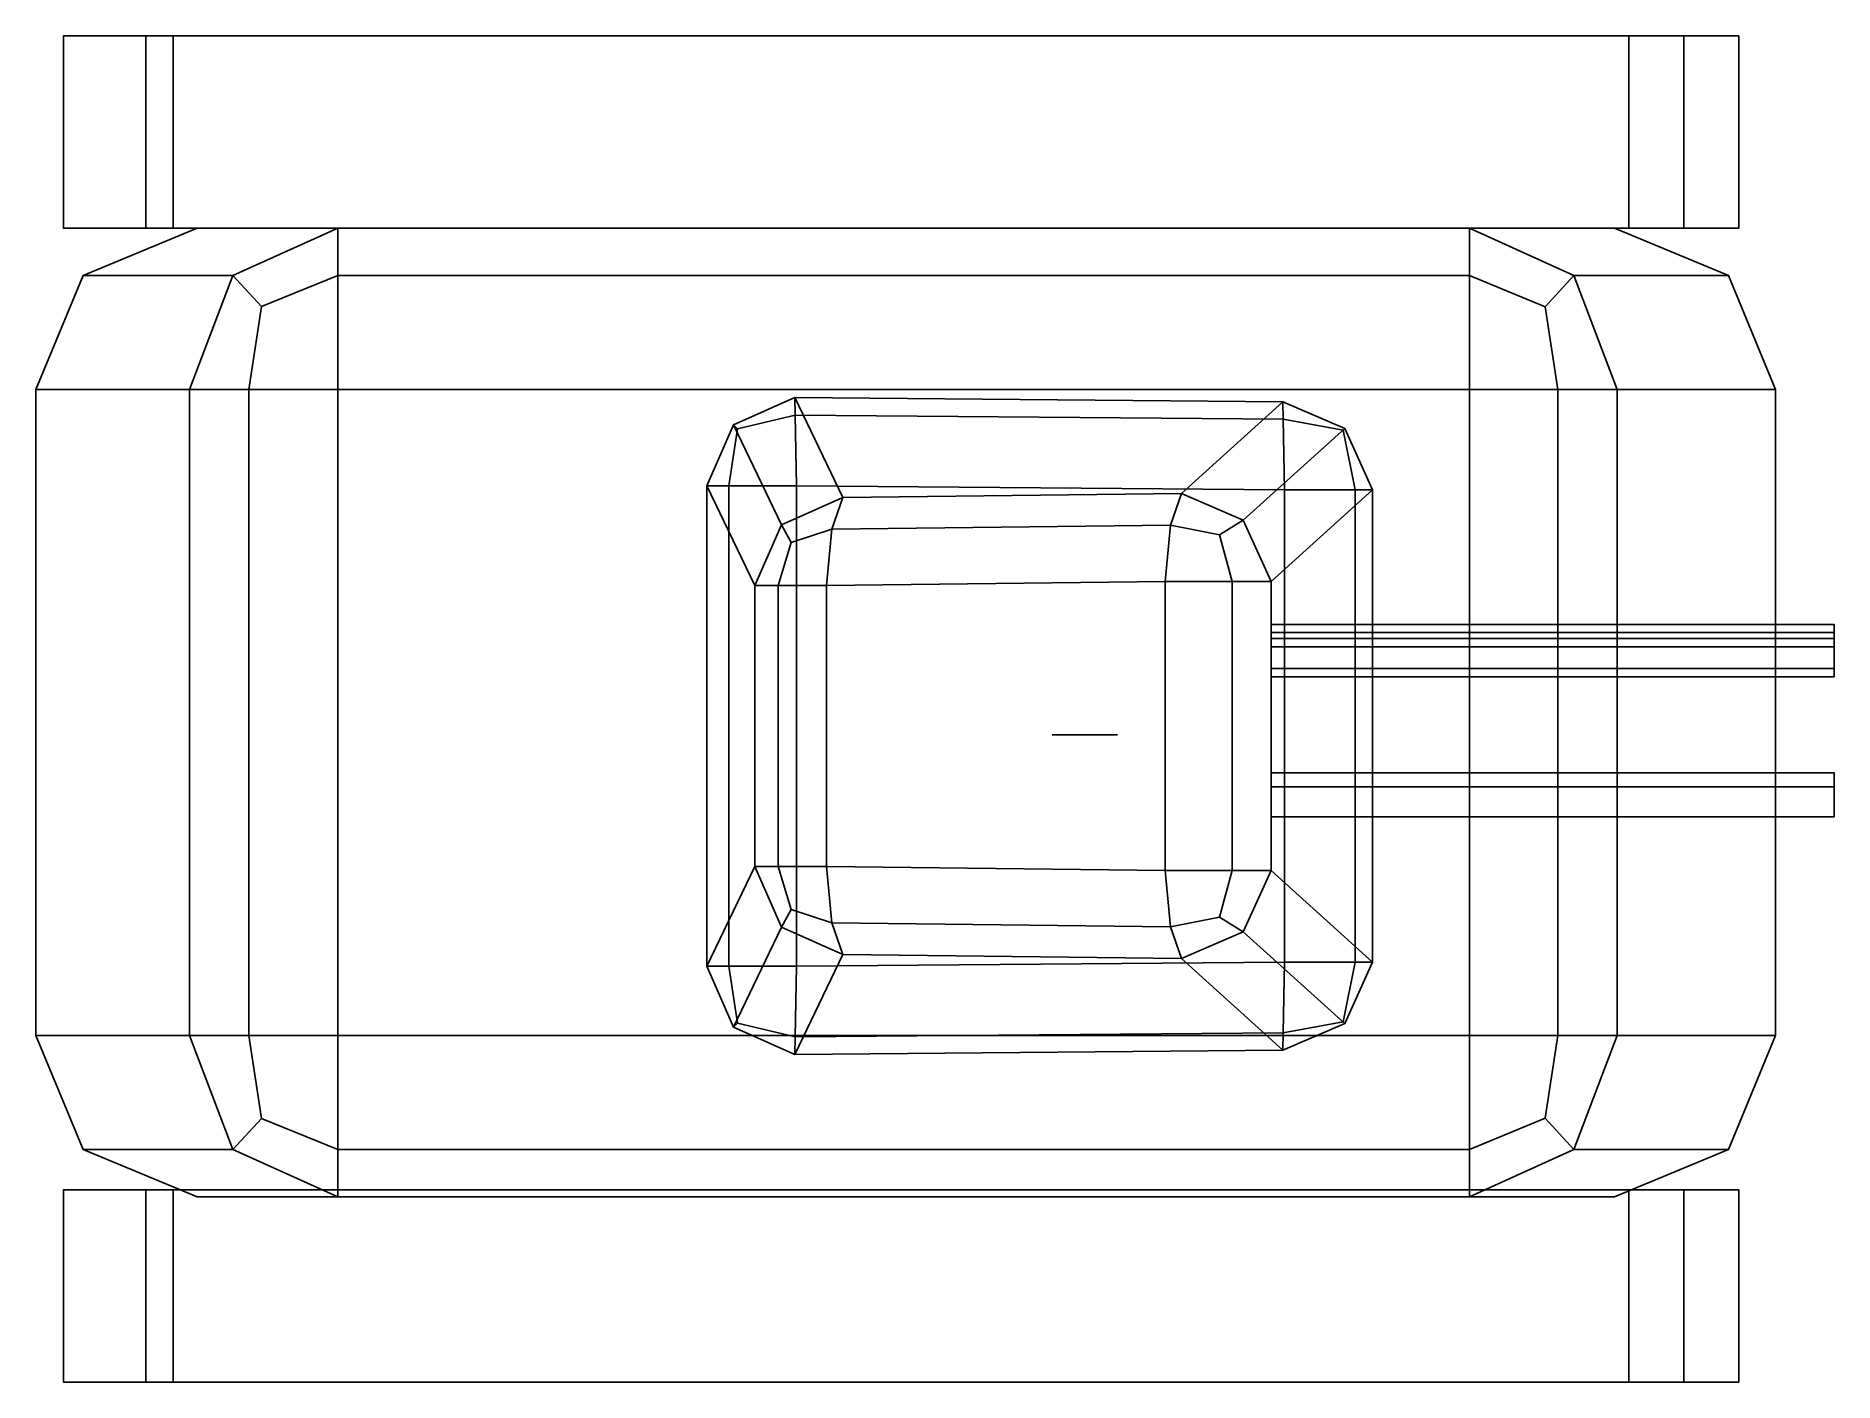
# Model space of a CAD drawing. Header units: metres. Extents: x -34 to 31.5, y -10.1 to 38.9.
import ezdxf

# ---------------------------------------------------------------- set-up
doc = ezdxf.new("R2010")
doc.units = ezdxf.units.M

msp = doc.modelspace()

# ---------------------------------------------------------------- linework, layer by layer
at = {"layer": 'Canon1', "color": 3}
for points in [[(10.971749, 15.600002, 23.9), (31.47175, 15.600001, 23.9), (31.47175, 17.209808, 23.570578), (10.971749, 17.20981, 23.570578)], [(10.971749, 17.20981, 23.570578), (31.47175, 17.209808, 23.570578), (31.47175, 16.690193, 25.129421), (10.971749, 16.690195, 25.129421)], [(10.971749, 16.690195, 25.129421), (31.47175, 16.690193, 25.129421), (31.47175, 15.600001, 23.9), (10.971749, 15.600002, 23.9)]]:
    msp.add_3dface(points, dxfattribs=at)
at = {"layer": 'Canon2', "color": 2}
for points in [[(10.971749, 10.500003, 23.9), (31.47175, 10.500002, 23.9), (31.47175, 12.10981, 23.570578), (10.971749, 12.109811, 23.570578)], [(10.971749, 12.109811, 23.570578), (31.47175, 12.10981, 23.570578), (31.47175, 11.590195, 25.129421), (10.971749, 11.590196, 25.129421)], [(10.971749, 11.590196, 25.129421), (31.47175, 11.590195, 25.129421), (31.47175, 10.500002, 23.9), (10.971749, 10.500003, 23.9)]]:
    msp.add_3dface(points, dxfattribs=at)
at = {"layer": 'Canon3', "color": 4}
for points in [[(10.971749, 10.500003, 19.5), (31.47175, 10.500002, 19.5), (31.47175, 12.10981, 19.170576), (10.971749, 12.109811, 19.170576)], [(10.971749, 12.109811, 19.170576), (31.47175, 12.10981, 19.170576), (31.47175, 11.590195, 20.729422), (10.971749, 11.590196, 20.729422)], [(10.971749, 11.590196, 20.729422), (31.47175, 11.590195, 20.729422), (31.47175, 10.500002, 19.5), (10.971749, 10.500003, 19.5)]]:
    msp.add_3dface(points, dxfattribs=at)
at = {"layer": 'Canon4', "color": 5}
for points in [[(10.971749, 15.900002, 19.5), (31.47175, 15.900001, 19.5), (31.47175, 17.509809, 19.170576), (10.971749, 17.509809, 19.170576)], [(10.971749, 17.509809, 19.170576), (31.47175, 17.509809, 19.170576), (31.47175, 16.990194, 20.729422), (10.971749, 16.990194, 20.729422)], [(10.971749, 16.990194, 20.729422), (31.47175, 16.990194, 20.729422), (31.47175, 15.900001, 19.5), (10.971749, 15.900002, 19.5)]]:
    msp.add_3dface(points, dxfattribs=at)
at = {"layer": 'Carlingue', "color": 6}
for points in [[(-23.01387, 31.928299, 1.303553), (-26.833138, 30.210308, 2.920628), (-32.282009, 30.210306, -9.599999), (-28.13451, 31.928299, -9.599999)], [(-23.01387, 31.928299, 1.303553), (-28.13451, 31.928299, -9.599999), (23.478014, 31.928297, -9.599999), (18.199734, 31.928297, 1.303552)], [(-23.01387, 30.210308, 5.451053), (-25.79208, 29.079777, 5.496815), (-26.833138, 30.210308, 2.920628), (-23.01387, 31.928299, 1.303553)], [(18.199734, 31.928297, 1.303552), (18.199734, 30.210302, 5.451052), (-23.01387, 30.210308, 5.451053), (-23.01387, 31.928299, 1.303553)], [(23.478014, 31.928297, -9.599999), (27.625515, 30.210302, -9.599999), (22.002525, 30.210308, 2.959005), (18.199734, 31.928297, 1.303552)], [(22.002525, 30.210308, 2.959005), (20.959209, 29.072416, 5.514436), (18.199734, 30.210302, 5.451052), (18.199734, 31.928297, 1.303552)], [(-34.000004, 26.062807, -9.599999), (-32.282009, 30.210306, -9.599999), (-26.833138, 30.210308, 2.920628), (-28.415173, 26.062807, 3.590459)], [(-26.833138, 30.210308, 2.920628), (-25.79208, 29.079777, 5.496815), (-26.253469, 26.062809, 6.193208), (-28.415173, 26.062807, 3.590459)], [(-26.253469, 26.062809, 6.193208), (-25.79208, 29.079777, 5.496815), (-23.01387, 30.210308, 5.451053), (-23.01387, 26.062807, 7.169046)], [(-23.01387, 26.062807, 7.169046), (-23.01387, 30.210308, 5.451053), (18.199734, 30.210302, 5.451052), (18.199734, 26.062805, 7.169045)], [(18.199734, 30.210302, 5.451052), (20.959209, 29.072416, 5.514436), (21.414669, 26.062805, 6.209456), (18.199734, 26.062805, 7.169045)], [(21.414669, 26.062805, 6.209456), (20.959209, 29.072416, 5.514436), (22.002525, 30.210308, 2.959005), (23.577732, 26.062805, 3.644734)], [(23.577732, 26.062805, 3.644734), (22.002525, 30.210308, 2.959005), (27.625515, 30.210302, -9.599999), (29.343508, 26.062805, -9.599999)], [(-28.415173, 2.537199, 3.590459), (-34.000004, 2.537199, -9.599999), (-34.000004, 26.062807, -9.599999), (-28.415173, 26.062807, 3.590459)], [(-28.415173, 26.062807, 3.590459), (-26.253469, 26.062809, 6.193208), (-26.253469, 2.537198, 6.193208), (-28.415173, 2.537199, 3.590459)], [(-23.01387, 2.537199, 7.169046), (-26.253469, 2.537198, 6.193208), (-26.253469, 26.062809, 6.193208), (-23.01387, 26.062807, 7.169046)], [(-23.01387, 26.062807, 7.169046), (18.199734, 26.062805, 7.169045), (18.199734, 2.537197, 7.169045), (-23.01387, 2.537199, 7.169046)], [(18.199734, 26.062805, 7.169045), (21.414669, 26.062805, 6.209456), (21.414669, 2.537197, 6.209456), (18.199734, 2.537197, 7.169045)], [(23.577732, 2.537197, 3.644734), (21.414669, 2.537197, 6.209456), (21.414669, 26.062805, 6.209456), (23.577732, 26.062805, 3.644734)], [(23.577732, 26.062805, 3.644734), (29.343508, 26.062805, -9.599999), (29.343508, 2.537197, -9.599999), (23.577732, 2.537197, 3.644734)], [(-28.415173, 2.537199, 3.590459), (-26.833138, -1.610301, 2.920628), (-32.282009, -1.6103, -9.599999), (-34.000004, 2.537199, -9.599999)], [(-26.253469, 2.537198, 6.193208), (-25.79208, -0.479772, 5.496815), (-26.833138, -1.610301, 2.920628), (-28.415173, 2.537199, 3.590459)], [(-23.01387, -1.610301, 5.451053), (-25.79208, -0.479772, 5.496815), (-26.253469, 2.537198, 6.193208), (-23.01387, 2.537199, 7.169046)], [(18.199734, 2.537197, 7.169045), (18.199734, -1.610302, 5.451052), (-23.01387, -1.610301, 5.451053), (-23.01387, 2.537199, 7.169046)], [(21.414669, 2.537197, 6.209456), (20.959209, -0.472414, 5.514436), (18.199734, -1.610302, 5.451052), (18.199734, 2.537197, 7.169045)], [(22.002525, -1.610303, 2.959006), (20.959209, -0.472414, 5.514436), (21.414669, 2.537197, 6.209456), (23.577732, 2.537197, 3.644734)], [(29.343508, 2.537197, -9.599999), (27.625513, -1.610302, -9.599999), (22.002525, -1.610303, 2.959006), (23.577732, 2.537197, 3.644734)], [(-26.833138, -1.610301, 2.920628), (-25.79208, -0.479772, 5.496815), (-23.01387, -1.610301, 5.451053), (-23.01387, -3.328294, 1.303553)], [(18.199734, -1.610302, 5.451052), (20.959209, -0.472414, 5.514436), (22.002525, -1.610303, 2.959006), (18.199734, -3.328295, 1.303552)], [(-28.13451, -3.328294, -9.599999), (-32.282009, -1.6103, -9.599999), (-26.833138, -1.610301, 2.920628), (-23.01387, -3.328294, 1.303553)], [(-23.01387, -3.328294, 1.303553), (-23.01387, -1.610301, 5.451053), (18.199734, -1.610302, 5.451052), (18.199734, -3.328295, 1.303552)], [(18.199734, -3.328295, 1.303552), (22.002525, -1.610303, 2.959006), (27.625513, -1.610302, -9.599999), (23.478014, -3.328296, -9.599999)], [(18.199734, -3.328295, 1.303552), (23.478014, -3.328296, -9.599999), (-28.13451, -3.328294, -9.599999), (-23.01387, -3.328294, 1.303553)]]:
    msp.add_3dface(points, dxfattribs=at)
at = {"layer": 'ChenilleD', "color": 7}
for points in [[(-33, 38.928299, -11.599999), (-30, 38.928299, -15.599999), (26, 38.928299, -15.599999), (28, 38.928299, -11.599999)], [(-30, 38.928299, -15.599999), (-33, 38.928299, -11.599999), (-33, 31.928299, -11.599999), (-30, 31.928299, -15.599999)], [(-33, 38.928299, -11.599999), (-29.000002, 38.928299, -3.599999), (-29.000002, 31.928299, -3.599999), (-33, 31.928299, -11.599999)], [(-33, 38.928299, -11.599999), (28, 38.928299, -11.599999), (24, 38.928299, -3.599999), (-29.000002, 38.928299, -3.599999)], [(-29.000002, 38.928299, -3.599999), (24, 38.928299, -3.599999), (24, 31.928299, -3.599999), (-29.000002, 31.928299, -3.599999)], [(24, 38.928299, -3.599999), (28, 38.928299, -11.599999), (28, 31.928299, -11.599999), (24, 31.928299, -3.599999)], [(28, 38.928299, -11.599999), (26, 38.928299, -15.599999), (26, 31.928299, -15.599999), (28, 31.928299, -11.599999)]]:
    msp.add_3dface(points, dxfattribs=at)
at = {"layer": 'ChenilleG', "color": 8}
for points in [[(-30, -3.0717, -15.599999), (-33, -3.0717, -11.599999), (-33, -10.071699, -11.599999), (-30, -10.071699, -15.599999)], [(-33, -3.0717, -11.599999), (-29.000002, -3.0717, -3.599999), (-29.000002, -10.071699, -3.599999), (-33, -10.071699, -11.599999)], [(-29.000002, -3.0717, -3.599999), (24, -3.0717, -3.599999), (24, -10.071699, -3.599999), (-29.000002, -10.071699, -3.599999)], [(24, -3.0717, -3.599999), (28, -3.0717, -11.599999), (28, -10.071699, -11.599999), (24, -10.071699, -3.599999)], [(28, -3.0717, -11.599999), (26, -3.0717, -15.599999), (26, -10.071699, -15.599999), (28, -10.071699, -11.599999)], [(28, -10.071699, -11.599999), (26, -10.071699, -15.599999), (-30, -10.071699, -15.599999), (-33, -10.071699, -11.599999)], [(-29.000002, -10.071699, -3.599999), (24, -10.071699, -3.599999), (28, -10.071699, -11.599999), (-33, -10.071699, -11.599999)]]:
    msp.add_3dface(points, dxfattribs=at)
at = {"layer": 'Rotor', "color": 1}
msp.add_3dface([(3.005723, 13.490196, 21.263397), (5.371749, 13.490196, 20.629421), (4.737776, 13.490196, 22.995447)], dxfattribs=at)
at = {"layer": 'Tourelle', "color": 9}
for points in [[(-4.620366, 22.126209, 25.448298), (-6.85686, 21.137417, 25.504616), (-8.60181, 24.773615, 11.545062), (-6.365328, 25.762413, 11.488748)], [(-8.60181, 24.773615, 11.545062), (-8.449713, 24.626961, 9.370624), (-6.353303, 25.127533, 8.708069), (-6.365328, 25.762413, 11.488748)], [(-4.620366, 22.126209, 25.448298), (-6.365328, 25.762413, 11.488748), (11.403852, 25.614222, 11.488742), (7.708957, 22.275105, 27.941856)], [(-6.365328, 25.762413, 11.488748), (-6.353303, 25.127533, 8.708069), (11.415873, 24.979342, 8.708065), (11.403852, 25.614222, 11.488742)], [(11.403852, 25.614222, 11.488742), (13.656069, 24.641682, 11.768524), (9.961123, 21.302542, 28.221622), (7.708957, 22.275105, 27.941856)], [(11.415873, 24.979342, 8.708065), (13.596443, 24.58094, 9.513885), (13.656069, 24.641682, 11.768524), (11.403852, 25.614222, 11.488742)], [(-6.353303, 25.127533, 8.708069), (-8.449713, 24.626961, 9.370624), (-8.768915, 22.558167, 8.582298), (-6.304639, 22.558167, 7.470578)], [(11.464526, 22.409975, 7.470578), (11.415873, 24.979342, 8.708065), (-6.353303, 25.127533, 8.708069), (-6.304639, 22.558167, 7.470578)], [(14.030912, 22.409977, 8.703758), (13.596443, 24.58094, 9.513885), (11.415873, 24.979342, 8.708065), (11.464526, 22.409975, 7.470578)], [(-8.768915, 22.558167, 8.582298), (-8.449713, 24.626961, 9.370624), (-8.60181, 24.773615, 11.545062), (-9.566393, 22.558167, 11.165437)], [(-9.566393, 22.558167, 11.165437), (-8.60181, 24.773615, 11.545062), (-6.85686, 21.137417, 25.504616), (-7.821448, 18.921963, 25.124992)], [(10.976802, 19.07086, 27.931095), (9.961123, 21.302542, 28.221622), (13.656069, 24.641682, 11.768524), (14.67178, 22.409975, 11.47799)], [(13.656069, 24.641682, 11.768524), (13.596443, 24.58094, 9.513885), (14.030912, 22.409977, 8.703758), (14.67178, 22.409975, 11.47799)], [(-7.821449, 8.69766, 25.12499), (-9.566393, 5.061451, 11.165436), (-9.566393, 22.558167, 11.165437), (-7.821448, 18.921963, 25.124992)], [(-9.566393, 5.061451, 11.165436), (-8.768914, 5.061451, 8.582298), (-8.768915, 22.558167, 8.582298), (-9.566393, 22.558167, 11.165437)], [(-6.304639, 22.558167, 7.470578), (-8.768915, 22.558167, 8.582298), (-8.768914, 5.061451, 8.582298), (-6.304639, 5.061451, 7.470578)], [(7.708957, 22.275105, 27.941856), (7.313904, 21.120785, 29.739727), (-5.015386, 20.971884, 27.246166), (-4.620366, 22.126209, 25.448298)], [(9.961123, 21.302542, 28.221622), (9.094232, 20.772112, 29.691996), (7.313904, 21.120785, 29.739727), (7.708957, 22.275105, 27.941856)], [(10.976802, 19.07086, 27.931095), (14.67178, 22.409975, 11.47799), (14.67178, 5.209644, 11.47799), (10.976802, 8.548762, 27.931095)], [(11.464526, 5.209644, 7.470578), (14.030912, 5.209644, 8.703758), (14.030912, 22.409977, 8.703758), (11.464526, 22.409975, 7.470578)], [(14.67178, 22.409975, 11.47799), (14.030912, 22.409977, 8.703758), (14.030912, 5.209644, 8.703758), (14.67178, 5.209644, 11.47799)], [(-5.015386, 20.971884, 27.246166), (-6.505405, 20.490789, 26.852278), (-6.85686, 21.137417, 25.504616), (-4.620366, 22.126209, 25.448298)], [(-6.85686, 21.137417, 25.504616), (-6.505405, 20.490789, 26.852278), (-6.969773, 18.921963, 26.952597), (-7.821448, 18.921963, 25.124992)], [(-6.969773, 18.921963, 26.952597), (-6.505405, 20.490789, 26.852278), (-5.015386, 20.971884, 27.246166), (-5.211318, 18.921963, 27.939173)], [(-5.211318, 18.921963, 27.939173), (-5.015386, 20.971884, 27.246166), (7.313904, 21.120785, 29.739727), (7.11792, 19.07086, 30.432726)], [(7.313904, 21.120785, 29.739727), (9.094232, 20.772112, 29.691996), (9.557648, 19.07086, 29.969051), (7.11792, 19.07086, 30.432726)], [(9.557648, 19.07086, 29.969051), (9.094232, 20.772112, 29.691996), (9.961123, 21.302542, 28.221622), (10.976802, 19.07086, 27.931095)], [(-5.211318, 18.921963, 27.939173), (7.11792, 19.07086, 30.432726), (7.117918, 8.548762, 30.432726), (-5.21131, 8.69766, 27.939173)], [(7.11792, 19.07086, 30.432726), (9.557648, 19.07086, 29.969051), (9.557644, 8.548762, 29.969053), (7.117918, 8.548762, 30.432726)], [(10.976802, 8.548762, 27.931095), (9.557644, 8.548762, 29.969053), (9.557648, 19.07086, 29.969051), (10.976802, 19.07086, 27.931095)], [(-7.821448, 18.921963, 25.124992), (-6.969773, 18.921963, 26.952597), (-6.969772, 8.69766, 26.952599), (-7.821449, 8.69766, 25.12499)], [(-5.21131, 8.69766, 27.939173), (-6.969772, 8.69766, 26.952599), (-6.969773, 18.921963, 26.952597), (-5.211318, 18.921963, 27.939173)], [(-7.821449, 8.69766, 25.12499), (-6.856848, 6.482192, 25.504618), (-8.601793, 2.845985, 11.545061), (-9.566393, 5.061451, 11.165436)], [(-6.969772, 8.69766, 26.952599), (-6.505406, 7.128834, 26.852278), (-6.856848, 6.482192, 25.504618), (-7.821449, 8.69766, 25.12499)], [(-5.015358, 6.647733, 27.246168), (-6.505406, 7.128834, 26.852278), (-6.969772, 8.69766, 26.952599), (-5.21131, 8.69766, 27.939173)], [(7.117918, 8.548762, 30.432726), (7.313873, 6.498837, 29.739721), (-5.015358, 6.647733, 27.246168), (-5.21131, 8.69766, 27.939173)], [(9.557644, 8.548762, 29.969053), (9.094232, 6.84751, 29.691996), (7.313873, 6.498837, 29.739721), (7.117918, 8.548762, 30.432726)], [(9.961105, 6.317065, 28.221624), (9.094232, 6.84751, 29.691996), (9.557644, 8.548762, 29.969053), (10.976802, 8.548762, 27.931095)], [(14.67178, 5.209644, 11.47799), (13.656085, 2.977948, 11.768518), (9.961105, 6.317065, 28.221624), (10.976802, 8.548762, 27.931095)], [(-6.856848, 6.482192, 25.504618), (-6.505406, 7.128834, 26.852278), (-5.015358, 6.647733, 27.246168), (-4.62033, 5.493412, 25.448296)], [(-4.62033, 5.493412, 25.448296), (-5.015358, 6.647733, 27.246168), (7.313873, 6.498837, 29.739721), (7.70891, 5.344514, 27.941849)], [(7.313873, 6.498837, 29.739721), (9.094232, 6.84751, 29.691996), (9.961105, 6.317065, 28.221624), (7.70891, 5.344514, 27.941849)], [(-6.365279, 1.857204, 11.488741), (-8.601793, 2.845985, 11.545061), (-6.856848, 6.482192, 25.504618), (-4.62033, 5.493412, 25.448296)], [(7.70891, 5.344514, 27.941849), (9.961105, 6.317065, 28.221624), (13.656085, 2.977948, 11.768518), (11.403891, 2.005398, 11.488742)], [(7.70891, 5.344514, 27.941849), (11.403891, 2.005398, 11.488742), (-6.365279, 1.857204, 11.488741), (-4.62033, 5.493412, 25.448296)], [(-8.601793, 2.845985, 11.545061), (-8.449712, 2.992657, 9.370624), (-8.768914, 5.061451, 8.582298), (-9.566393, 5.061451, 11.165436)], [(-8.768914, 5.061451, 8.582298), (-8.449712, 2.992657, 9.370624), (-6.353264, 2.492085, 8.708065), (-6.304639, 5.061451, 7.470578)], [(-6.304639, 5.061451, 7.470578), (-6.353264, 2.492085, 8.708065), (11.415904, 2.640278, 8.708065), (11.464526, 5.209644, 7.470578)], [(11.415904, 2.640278, 8.708065), (13.596443, 3.03868, 9.513885), (14.030912, 5.209644, 8.703758), (11.464526, 5.209644, 7.470578)], [(14.030912, 5.209644, 8.703758), (13.596443, 3.03868, 9.513885), (13.656085, 2.977948, 11.768518), (14.67178, 5.209644, 11.47799)], [(-6.353264, 2.492085, 8.708065), (-8.449712, 2.992657, 9.370624), (-8.601793, 2.845985, 11.545061), (-6.365279, 1.857204, 11.488741)], [(11.403891, 2.005398, 11.488742), (11.415904, 2.640278, 8.708065), (-6.353264, 2.492085, 8.708065), (-6.365279, 1.857204, 11.488741)], [(13.656085, 2.977948, 11.768518), (13.596443, 3.03868, 9.513885), (11.415904, 2.640278, 8.708065), (11.403891, 2.005398, 11.488742)]]:
    msp.add_3dface(points, dxfattribs=at)

doc.saveas('drawing.dxf')
